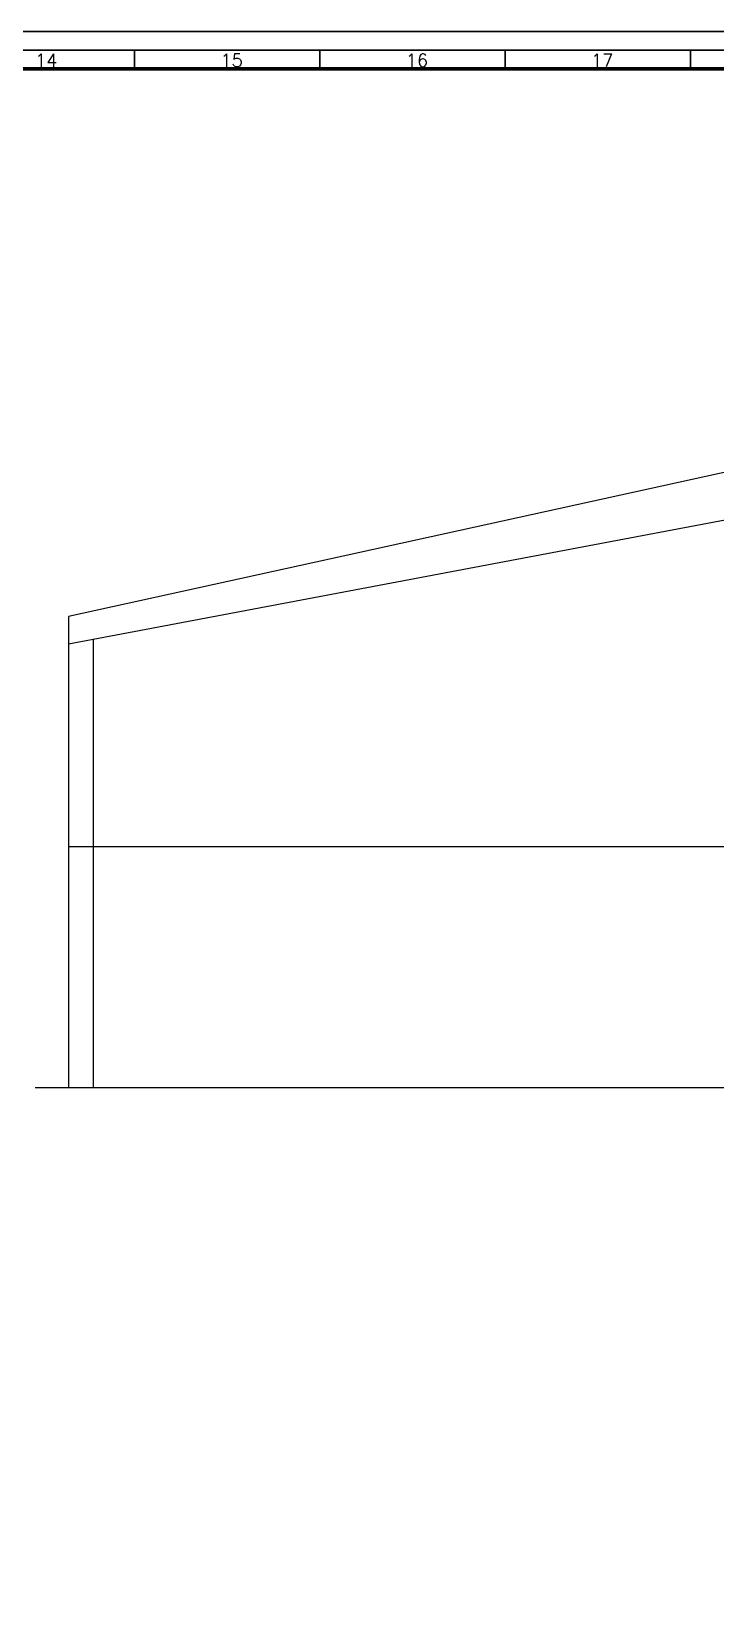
# Model space of a CAD drawing. Header units: millimetres. Extents: x 39335 to 110675, y -13954 to 36506.
# Drawn here: x 79639 to 90711, y 10938 to 36506 of the extents above; entities that cross this region are included whole.
import ezdxf

# ---------------------------------------------------------------- set-up
doc = ezdxf.new("R2010")
doc.units = ezdxf.units.MM
doc.layers.add('M_EQUIP_E7', color=7, linetype='Continuous', lineweight=70)
doc.styles.add('S', font='simplex.shx', dxfattribs={"width": 0.8})

# ---------------------------------------------------------------- blocks, each defined once
blk = doc.blocks.new('A$C4D8E30D3')
at = {"color": 3, "linetype": 'Continuous', "lineweight": 35}
for p, q in [((104.5, 836), (104.5, 831)), ((154.5, 836), (154.5, 831)), ((204.5, 836), (204.5, 831)), ((254.5, 836), (254.5, 831))]:
    blk.add_line(p, q, dxfattribs=at)
for points in [[(594, 0), (-595, 0), (-595, 841), (594, 841)], [(589, 5), (-580, 5), (-580, 836), (589, 836)]]:
    blk.add_lwpolyline(points, close=True, dxfattribs=at)
at = {"color": 7, "linetype": 'Continuous', "lineweight": 70}
blk.add_lwpolyline([(584, 10), (-575, 10), (-575, 831), (584, 831)], close=True, dxfattribs=at)
at = {"color": 3, "linetype": 'Continuous', "lineweight": 35, "style": 'S'}
for s, p in [('14', (77.71, 831.51)), ('15', (127.71, 831.51)), ('16', (177.71, 831.51)), ('17', (227.71, 831.51))]:
    blk.add_text(s, height=3.5, dxfattribs=at).set_placement(p)

msp = doc.modelspace()

# ---------------------------------------------------------------- linework, layer by layer
for p, q in [((92239.29, 29674.87), (80236.42, 27038.11)), ((80236.42, 26599.48), (92239.29, 28862.51)), ((80236.42, 27038.11), (80236.42, 19414.91)), ((80636.42, 26674.9), (80636.42, 19414.91)), ((80236.42, 23314.91), (105424.28, 23314.91)), ((79697.47, 19414.91), (104867.78, 19414.91))]:
    msp.add_line(p, q)

# ---------------------------------------------------------------- block references
at = {"layer": 'M_EQUIP_E7', "lineweight": 35, "xscale": 60, "yscale": 60, "zscale": 60}
msp.add_blockref('A$C4D8E30D3', (75035, -13954.12), dxfattribs=at)

doc.saveas('drawing.dxf')
